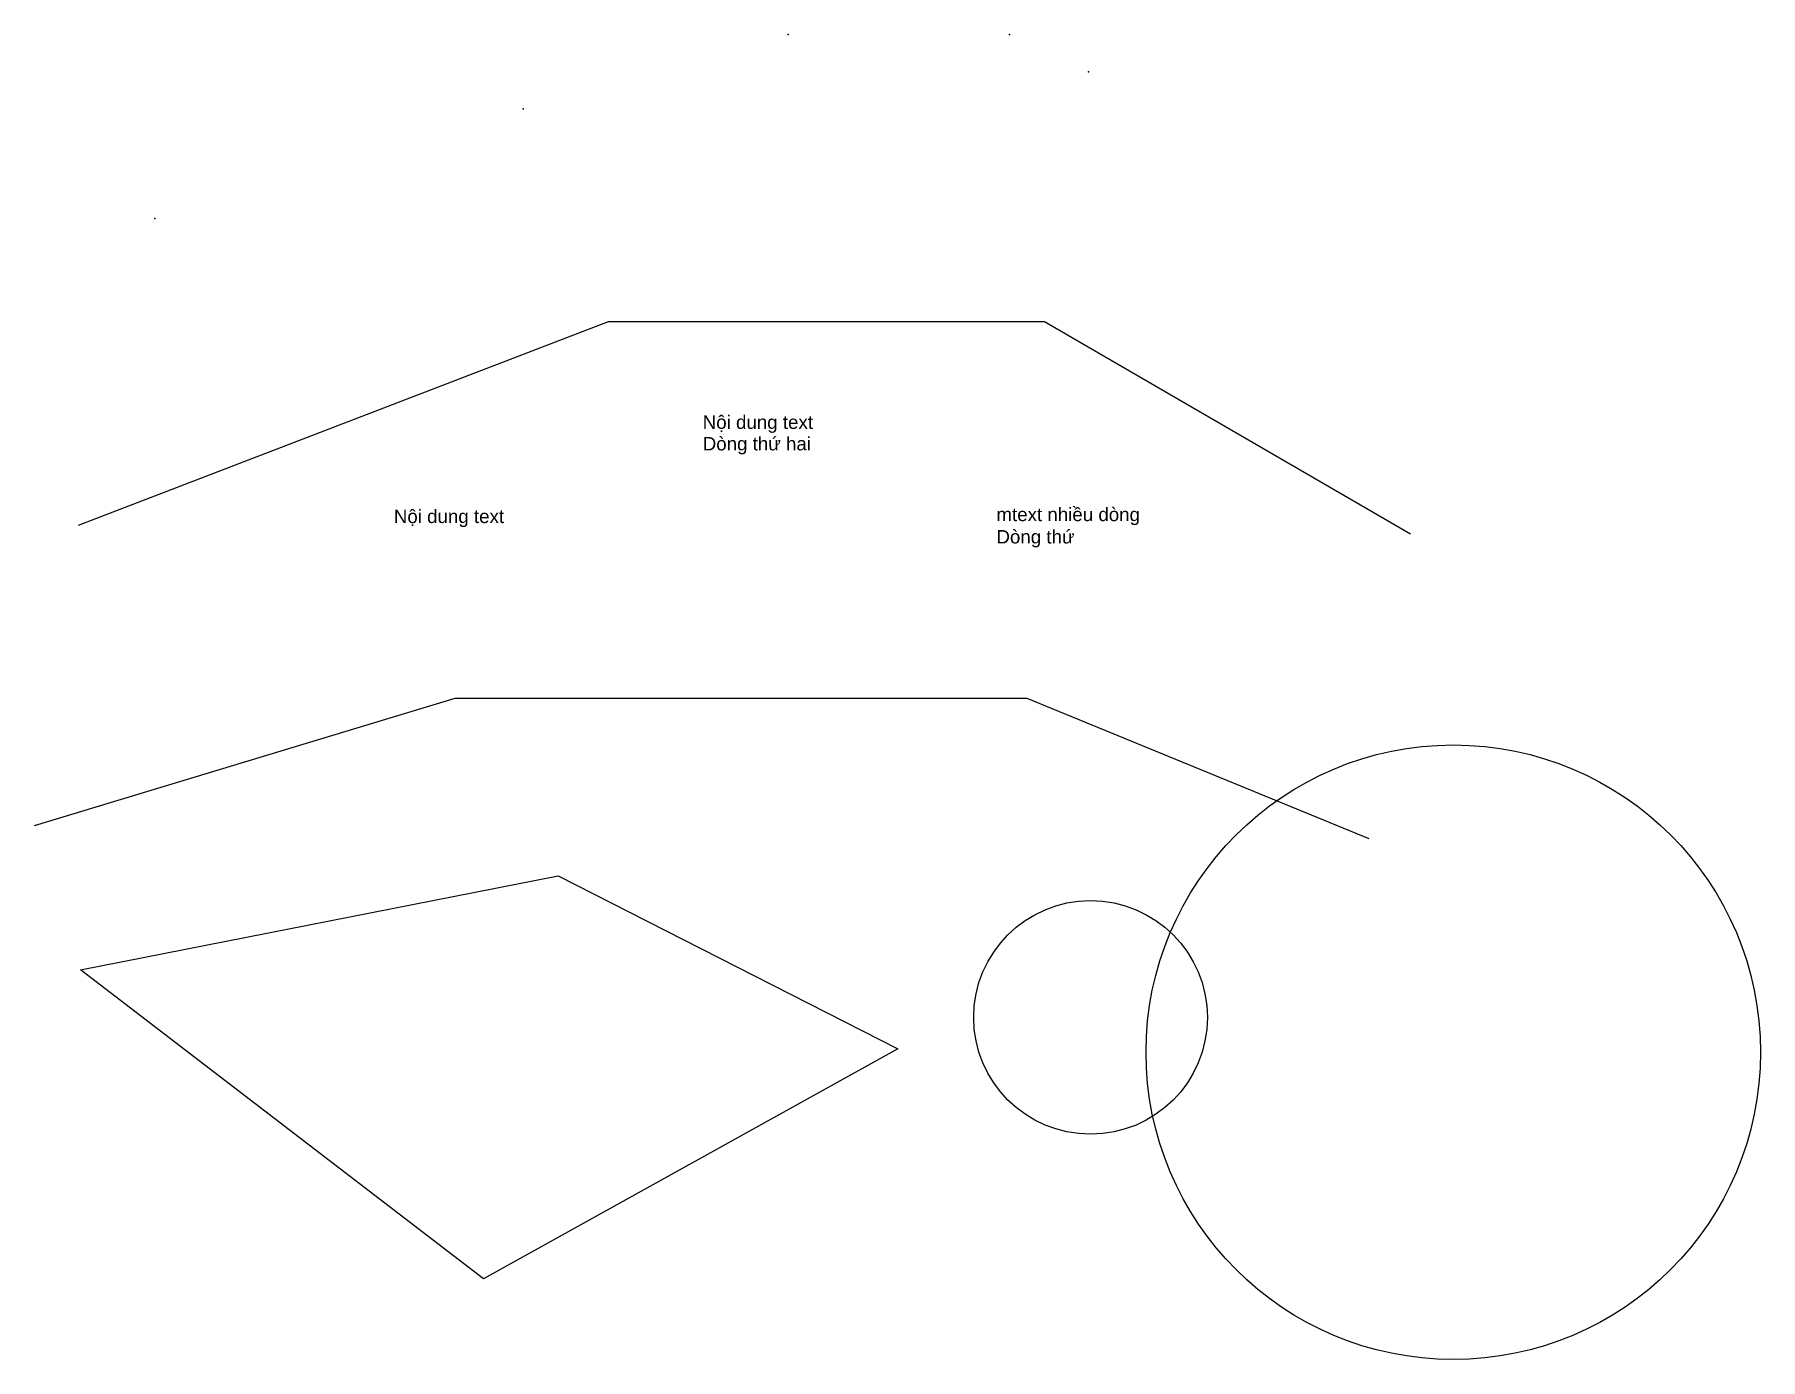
# Model space of a CAD drawing. Header units: inches. Extents: x 12.4 to 38.2, y -0.6 to 19.1.
import ezdxf

# ---------------------------------------------------------------- set-up
doc = ezdxf.new("R2010")
doc.units = ezdxf.units.IN
doc.header["$MEASUREMENT"] = 0
doc.styles.get("Standard").update_dxf_attribs({"font": 'arial.ttf'})

msp = doc.modelspace()

# ---------------------------------------------------------------- linework, layer by layer
for p, q in [((13.045, 11.811), (20.961, 14.853)), ((20.961, 14.853), (27.47, 14.853)), ((27.47, 14.853), (32.933, 11.681))]:
    msp.add_line(p, q)
msp.add_lwpolyline([(12.39, 7.331), (18.671, 9.228), (27.208, 9.228), (32.311, 7.135)])
msp.add_lwpolyline([(13.077, 5.173), (20.208, 6.579), (25.278, 3.996), (19.096, 0.562)], close=True)
for centre, radius in [((33.573, 3.945), 4.587), ((28.157, 4.465), 1.744)]:
    msp.add_circle(centre, radius)
for p in [(23.643, 19.137), (26.948, 19.136), (28.126, 18.58), (19.685, 18.025), (14.189, 16.39), (14.189, 16.39)]:
    msp.add_point(p)

# ---------------------------------------------------------------- texts
for s, p in [('Nội dung text', (22.367, 13.25)), ('Dòng thứ hai', (22.367, 12.929)), ('Nội dung text', (17.755, 11.844))]:
    msp.add_text(s, height=0.2).set_placement(p)
at = {"insert": (26.752, 12.073), "char_height": 0.2, "attachment_point": 1}
msp.add_mtext_dynamic_manual_height_columns('{\\fArial|b0|i0|c163|p34;mtext nhiều dòng\\PDòng thứ }', width=3.30379, gutter_width=1, heights=[0], dxfattribs=at)

doc.saveas('drawing.dxf')
